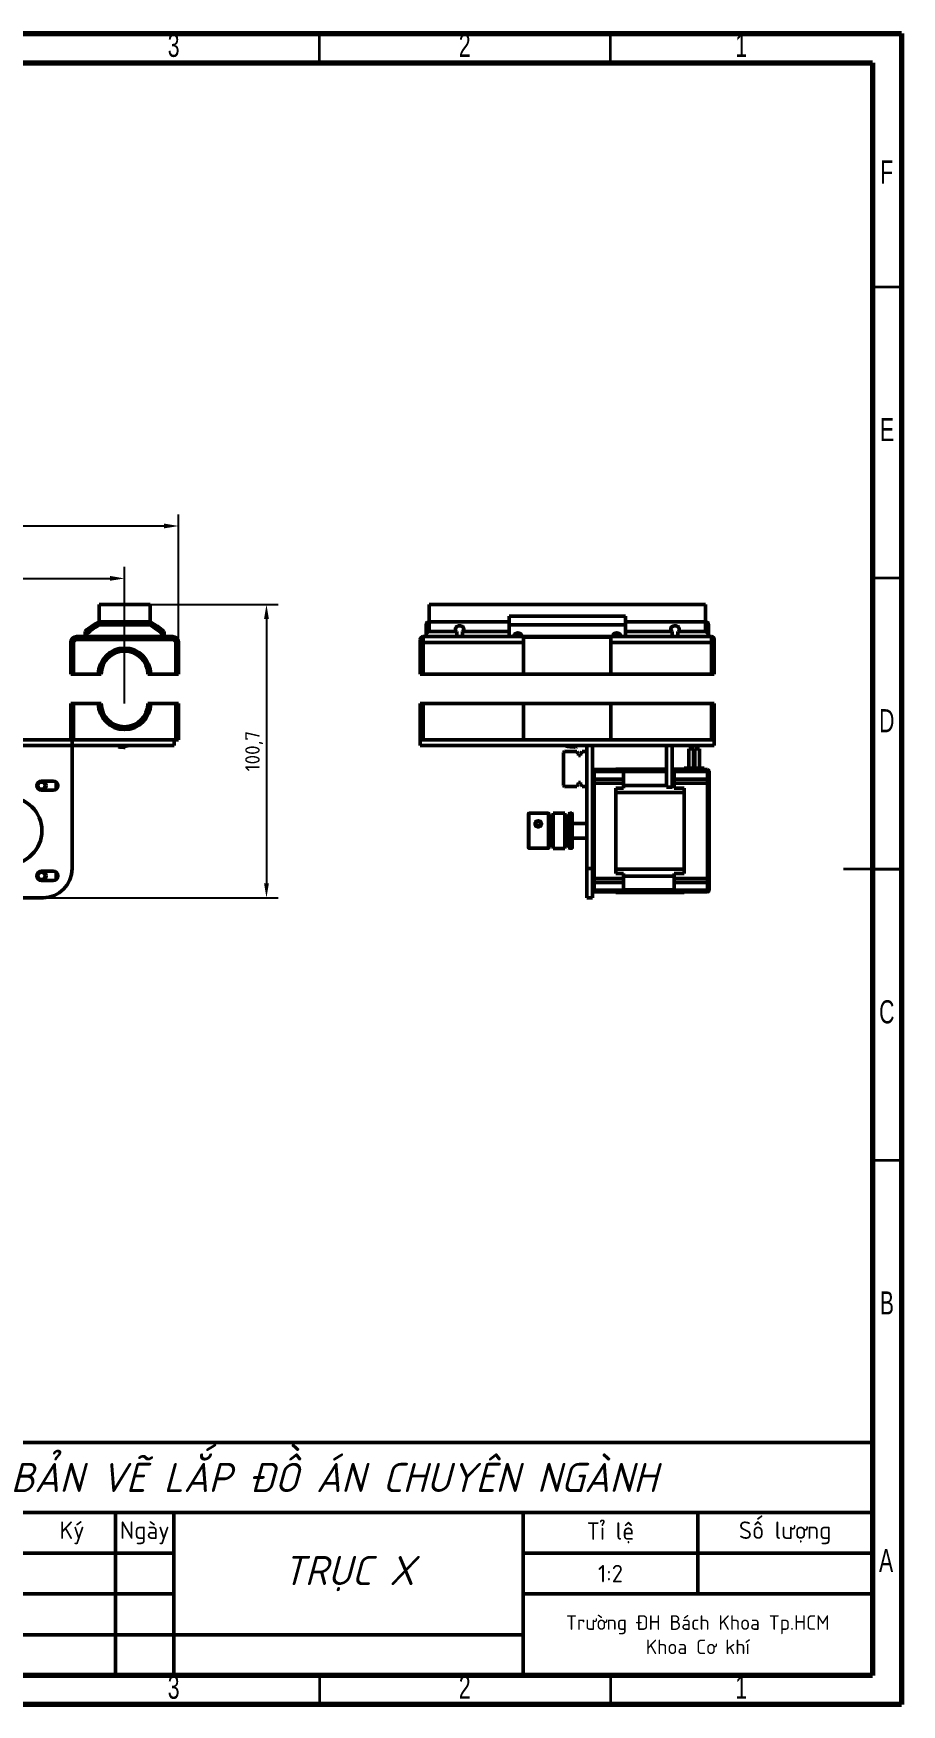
# Model space of a CAD drawing. Header units: millimetres. Extents: x -1615 to 4166, y 5 to 3174.
# Drawn here: x 265.9 to 415, y 1118.2 to 1405.2 of the extents above; entities that cross this region are included whole.
import ezdxf

# ---------------------------------------------------------------- set-up
doc = ezdxf.new("R2010")
doc.units = ezdxf.units.MM
doc.header["$LTSCALE"] = 0.25
doc.header["$PDSIZE"] = -1
doc.layers.get('0').update_dxf_attribs({"lineweight": 50})
for name, color, linetype, lineweight in [('kich thuoc', 1, 'Continuous', 25), ('Net dam', 7, 'Continuous', 50), ('van ban', 7, 'Continuous', 25)]:
    doc.layers.add(name, color=color, linetype=linetype, lineweight=lineweight)
doc.styles.add('SLDTEXTSTYLE0', font='TXT', dxfattribs={"width": 0.686449})
doc.styles.get("Standard").update_dxf_attribs({"font": ''})
doc.styles.add('tieng viet', font='')
doc.styles.get('Standard').set_extended_font_data('TCVN 7284')
doc.styles.get('tieng viet').set_extended_font_data('TCVN 7284')
doc.dimstyles.new('Ratio 2', dxfattribs={"dimtxt": 2.5, "dimasz": 2.5, "dimexe": 2, "dimexo": 0, "dimtad": 1, "dimtoh": 1, "dimdec": 1, "dimlfac": 2, "dimzin": 9, "dimtxsty": 'Standard', "dimcen": 2.5, "dimazin": 2, "dimtfac": 1, "dimtdec": 1, "dimtmove": 0, "dimatfit": 3, "dimfxl": 1, "dimtzin": 1, "dimarcsym": 0})

# ---------------------------------------------------------------- blocks, each defined once
blk = doc.blocks.new('*D1151')
at = {"layer": 'Defpoints', "color": 0, "transparency": 16777216}
for p in [(54.28, 1320.59), (54.28, 1300.59), (290.82, 1300.59)]:
    blk.add_point(p, dxfattribs=at)
at = {"layer": 'kich thuoc', "color": 0, "lineweight": -2, "transparency": 16777216}
for p, q in [((54.28, 1300.59), (54.28, 1322.59)), ((288.32, 1320.59), (56.78, 1320.59)), ((290.82, 1300.59), (290.82, 1322.59))]:
    blk.add_line(p, q, dxfattribs=at)
at = {"layer": 'kich thuoc', "color": 0, "transparency": 16777216}
for points in [[(56.78, 1321.01), (56.78, 1320.18), (54.28, 1320.59)], [(288.32, 1321.01), (288.32, 1320.18), (290.82, 1320.59)]]:
    blk.add_solid(points, dxfattribs=at)
at = {"layer": 'kich thuoc', "color": 0, "transparency": 16777216, "insert": (172.55, 1322.72), "char_height": 2.5, "attachment_point": 5}
blk.add_mtext('473,1', dxfattribs=at)
blk = doc.blocks.new('*D1152')
at = {"layer": 'Defpoints', "color": 0, "transparency": 16777216}
for p in [(285.91, 1307.1), (267.53, 1256.74), (305.91, 1256.74)]:
    blk.add_point(p, dxfattribs=at)
at = {"layer": 'kich thuoc', "color": 0, "lineweight": -2, "transparency": 16777216}
for p, q in [((285.91, 1307.1), (307.91, 1307.1)), ((305.91, 1304.6), (305.91, 1259.24)), ((267.53, 1256.74), (307.91, 1256.74))]:
    blk.add_line(p, q, dxfattribs=at)
at = {"layer": 'kich thuoc', "color": 0, "transparency": 16777216}
for points in [[(305.49, 1304.6), (306.33, 1304.6), (305.91, 1307.1)], [(305.49, 1259.24), (306.33, 1259.24), (305.91, 1256.74)]]:
    blk.add_solid(points, dxfattribs=at)
at = {"layer": 'kich thuoc', "color": 0, "transparency": 16777216, "insert": (303.79, 1281.92), "char_height": 2.5, "attachment_point": 5, "rotation": 90}
blk.add_mtext('100,7', dxfattribs=at)
blk = doc.blocks.new('*D1153')
at = {"layer": 'Defpoints', "color": 0, "transparency": 16777216}
for p in [(281.53, 1311.59), (63.53, 1290.12), (281.53, 1290.12)]:
    blk.add_point(p, dxfattribs=at)
at = {"layer": 'kich thuoc', "color": 0, "lineweight": -2, "transparency": 16777216}
for p, q in [((63.53, 1290.12), (63.53, 1313.59)), ((281.53, 1290.12), (281.53, 1313.59)), ((66.03, 1311.59), (279.03, 1311.59))]:
    blk.add_line(p, q, dxfattribs=at)
at = {"layer": 'kich thuoc', "color": 0, "transparency": 16777216}
for points in [[(66.03, 1312.01), (66.03, 1311.18), (63.53, 1311.59)], [(279.03, 1312.01), (279.03, 1311.18), (281.53, 1311.59)]]:
    blk.add_solid(points, dxfattribs=at)
at = {"layer": 'kich thuoc', "color": 0, "transparency": 16777216, "insert": (172.53, 1313.47), "char_height": 2.5, "attachment_point": 5}
blk.add_mtext('436', dxfattribs=at)

msp = doc.modelspace()

# ---------------------------------------------------------------- linework, layer by layer
at = {"color": 7, "linetype": 'Continuous', "lineweight": 70}
for p, q in [((15, 1405.166), (415, 1405.166)), ((415, 1405.166), (415, 1118.166)), ((20, 1400.166), (410, 1400.166)), ((410, 1400.166), (410, 1123.166)), ((410, 1123.166), (20, 1123.166)), ((415, 1118.166), (15, 1118.166))]:
    msp.add_line(p, q, dxfattribs=at)
at = {"color": 7, "linetype": 'Continuous', "lineweight": 35}
for p, q in [((315, 1400.166), (315, 1405.166)), ((365, 1400.166), (365, 1405.166)), ((410, 1361.666), (415, 1361.666)), ((410, 1311.666), (415, 1311.666)), ((415, 1261.666), (405, 1261.666)), ((410, 1261.666), (415, 1261.666)), ((410, 1211.666), (415, 1211.666)), ((315, 1123.166), (315, 1118.166)), ((365, 1123.166), (365, 1118.166))]:
    msp.add_line(p, q, dxfattribs=at)
at = {"layer": 'Net dam'}
for p, q in [((277.141, 1307.104), (277.141, 1304.104)), ((277.141, 1307.104), (285.91, 1307.104)), ((285.91, 1307.104), (285.91, 1304.104)), ((333.835, 1307.104), (333.835, 1304.104)), ((333.835, 1307.104), (381.335, 1307.104)), ((381.335, 1307.104), (381.335, 1304.104)), ((277.141, 1304.104), (285.91, 1304.104)), ((285.793, 1303.604), (277.258, 1303.604)), ((333.335, 1301.752), (333.335, 1303.604)), ((333.835, 1304.104), (333.835, 1302.45)), ((333.835, 1304.104), (347.585, 1304.104)), ((347.585, 1305.104), (367.585, 1305.104)), ((347.585, 1305.104), (347.585, 1304.104)), ((347.585, 1302.45), (347.585, 1304.104)), ((367.585, 1303.602), (347.585, 1303.602)), ((367.585, 1305.104), (367.585, 1304.104)), ((367.585, 1302.45), (367.585, 1304.104)), ((381.335, 1304.104), (367.585, 1304.104)), ((381.335, 1302.45), (381.335, 1304.104)), ((381.835, 1303.604), (381.835, 1301.752)), ((272.275, 1300.592), (272.775, 1300.592)), ((272.275, 1295.116), (272.275, 1300.592)), ((272.775, 1300.592), (272.775, 1295.116)), ((273.275, 1301.592), (289.823, 1301.592)), ((273.275, 1301.592), (273.275, 1301.092)), ((289.823, 1301.092), (273.275, 1301.092)), ((274.775, 1301.801), (274.775, 1301.592)), ((288.323, 1301.592), (288.323, 1301.752)), ((289.823, 1301.592), (289.823, 1301.092)), ((290.323, 1295.116), (290.323, 1300.592)), ((290.323, 1300.592), (290.823, 1300.592)), ((290.823, 1300.592), (290.823, 1295.116)), ((332.335, 1300.592), (332.335, 1301.092)), ((332.335, 1300.592), (332.835, 1300.592)), ((332.335, 1295.116), (332.335, 1300.592)), ((332.835, 1301.592), (332.835, 1300.592)), ((332.835, 1301.592), (382.335, 1301.592)), ((350.085, 1300.592), (332.835, 1300.592)), ((332.835, 1300.592), (332.835, 1295.116)), ((333.335, 1301.592), (333.335, 1301.752)), ((333.835, 1302.45), (338.61, 1302.45)), ((338.61, 1301.592), (338.61, 1302.45)), ((339.559, 1302.45), (339.559, 1301.592)), ((339.559, 1302.45), (347.585, 1302.45)), ((347.585, 1301.592), (347.585, 1302.45)), ((365.085, 1301.484), (350.085, 1301.484)), ((350.085, 1301.484), (350.085, 1300.592)), ((350.085, 1295.116), (350.085, 1300.592)), ((365.085, 1300.592), (365.085, 1301.484)), ((382.335, 1300.592), (365.085, 1300.592)), ((365.085, 1295.116), (365.085, 1300.592)), ((375.61, 1302.45), (367.585, 1302.45)), ((367.585, 1301.592), (367.585, 1302.45)), ((375.61, 1302.45), (375.61, 1301.592)), ((376.559, 1301.592), (376.559, 1302.45)), ((381.335, 1302.45), (376.559, 1302.45)), ((381.835, 1301.592), (381.835, 1301.752)), ((382.335, 1300.592), (382.335, 1301.592)), ((382.335, 1300.592), (382.835, 1300.592)), ((382.335, 1295.116), (382.335, 1300.592)), ((382.835, 1301.092), (382.835, 1300.592)), ((382.835, 1300.592), (382.835, 1295.116)), ((272.275, 1295.116), (272.775, 1295.116)), ((272.775, 1295.116), (277.025, 1295.116)), ((277.025, 1295.116), (277.525, 1295.116)), ((285.525, 1295.116), (286.025, 1295.116)), ((286.025, 1295.116), (290.323, 1295.116)), ((290.323, 1295.116), (290.823, 1295.116)), ((332.335, 1295.116), (332.835, 1295.116)), ((350.085, 1295.116), (332.835, 1295.116)), ((365.085, 1295.116), (350.085, 1295.116)), ((382.335, 1295.116), (365.085, 1295.116)), ((382.335, 1295.116), (382.835, 1295.116)), ((272.275, 1283.866), (272.275, 1290.116)), ((272.275, 1290.116), (272.775, 1290.116)), ((272.775, 1290.116), (272.775, 1283.866)), ((272.775, 1290.116), (277.025, 1290.116)), ((277.025, 1290.116), (277.525, 1290.116)), ((285.525, 1290.116), (286.025, 1290.116)), ((286.025, 1290.116), (290.323, 1290.116)), ((290.323, 1283.866), (290.323, 1290.116)), ((290.323, 1290.116), (290.823, 1290.116)), ((290.823, 1290.116), (290.823, 1283.866)), ((332.335, 1283.866), (332.335, 1290.116)), ((332.335, 1290.116), (332.835, 1290.116)), ((332.835, 1290.116), (332.835, 1283.866)), ((350.085, 1290.116), (332.835, 1290.116)), ((350.085, 1283.866), (350.085, 1290.116)), ((365.085, 1290.116), (350.085, 1290.116)), ((365.085, 1283.866), (365.085, 1290.116)), ((382.335, 1290.116), (365.085, 1290.116)), ((382.335, 1283.866), (382.335, 1290.116)), ((382.335, 1290.116), (382.835, 1290.116)), ((382.835, 1290.116), (382.835, 1283.866)), ((72.823, 1283.866), (272.275, 1283.866)), ((272.525, 1283.866), (272.275, 1283.866)), ((272.525, 1283.866), (290.025, 1283.866)), ((272.525, 1282.866), (272.525, 1283.866)), ((272.775, 1283.866), (290.323, 1283.866)), ((290.025, 1282.866), (290.025, 1283.866)), ((290.823, 1283.866), (290.323, 1283.866)), ((332.835, 1283.866), (332.335, 1283.866)), ((332.335, 1282.866), (332.335, 1283.866)), ((332.835, 1283.866), (350.085, 1283.866)), ((350.085, 1283.866), (365.085, 1283.866)), ((365.085, 1283.866), (382.335, 1283.866)), ((382.835, 1283.866), (382.335, 1283.866)), ((382.835, 1282.866), (382.835, 1283.866)), ((72.525, 1282.866), (272.525, 1282.866)), ((272.525, 1282.866), (290.025, 1282.866)), ((272.525, 1261.743), (272.525, 1282.866)), ((280.45, 1282.866), (280.45, 1282.673)), ((281.41, 1282.77), (281.551, 1282.757)), ((281.551, 1282.757), (281.551, 1282.669)), ((282.1, 1282.848), (282.1, 1282.866)), ((332.335, 1282.866), (382.835, 1282.866)), ((357.072, 1281.866), (356.922, 1281.716)), ((356.922, 1281.716), (356.922, 1276.016)), ((359.196, 1281.866), (357.072, 1281.866)), ((357.474, 1282.866), (357.474, 1282.76)), ((359.043, 1282.866), (358.872, 1282.757)), ((358.872, 1282.757), (358.872, 1282.669)), ((359.12, 1282.584), (359.043, 1282.56)), ((359.124, 1282.584), (359.124, 1282.866)), ((359.523, 1281.544), (359.523, 1281.188)), ((359.523, 1281.188), (359.821, 1281.188)), ((359.821, 1281.188), (359.821, 1281.544)), ((360.772, 1281.866), (360.147, 1281.866)), ((360.922, 1281.716), (360.772, 1281.866)), ((360.922, 1261.743), (360.922, 1282.866)), ((361.922, 1261.743), (361.922, 1282.866)), ((374.62, 1282.866), (374.62, 1275.759)), ((375.62, 1282.866), (375.62, 1275.759)), ((378.463, 1282.343), (378.463, 1278.993)), ((378.463, 1282.343), (379.27, 1282.343)), ((378.727, 1282.866), (378.727, 1282.343)), ((379.006, 1282.343), (379.006, 1282.866)), ((379.27, 1278.993), (379.27, 1282.343)), ((379.463, 1282.343), (379.463, 1278.993)), ((379.463, 1282.343), (380.27, 1282.343)), ((379.727, 1282.866), (379.727, 1282.343)), ((380.006, 1282.343), (380.006, 1282.866)), ((380.27, 1278.993), (380.27, 1282.343)), ((362.172, 1278.743), (362.172, 1278.45)), ((362.172, 1278.743), (367.222, 1278.743)), ((362.172, 1278.45), (362.172, 1277.136)), ((367.222, 1278.45), (362.172, 1278.45)), ((365.922, 1278.818), (374.62, 1278.818)), ((365.922, 1278.743), (365.922, 1278.818)), ((367.222, 1278.743), (367.222, 1278.45)), ((367.222, 1277.136), (367.222, 1278.45)), ((374.62, 1278.406), (367.222, 1278.406)), ((375.62, 1278.818), (377.672, 1278.818)), ((375.922, 1278.406), (375.62, 1278.406)), ((375.922, 1278.743), (381.672, 1278.743)), ((375.922, 1278.45), (375.922, 1278.743)), ((381.672, 1278.45), (375.922, 1278.45)), ((375.922, 1277.136), (375.922, 1278.45)), ((377.672, 1278.818), (377.672, 1278.993)), ((381.107, 1278.993), (377.672, 1278.993)), ((377.672, 1278.818), (377.672, 1278.743)), ((381.107, 1278.743), (381.107, 1278.993)), ((381.672, 1278.45), (381.672, 1278.743)), ((381.672, 1277.136), (381.672, 1278.45)), ((381.922, 1278.493), (381.922, 1278.273)), ((381.922, 1278.273), (381.922, 1276.959)), ((269.275, 1276.793), (267.275, 1276.793)), ((269.275, 1275.193), (267.275, 1275.193)), ((269.775, 1275.368), (269.775, 1276.429)), ((269.775, 1276.429), (269.946, 1276.429)), ((270.025, 1276.271), (270.025, 1275.714)), ((270.04, 1275.759), (270.025, 1275.759)), ((356.922, 1276.016), (357.072, 1275.866)), ((359.196, 1275.866), (357.072, 1275.866)), ((359.821, 1276.545), (359.523, 1276.545)), ((359.523, 1276.545), (359.523, 1276.189)), ((359.821, 1276.189), (359.821, 1276.545)), ((360.772, 1275.866), (360.147, 1275.866)), ((360.772, 1275.866), (360.922, 1276.016)), ((361.922, 1276.429), (362.172, 1276.429)), ((362.172, 1277.136), (362.172, 1276.429)), ((362.172, 1277.136), (367.222, 1277.136)), ((362.172, 1276.429), (362.172, 1260.057)), ((367.222, 1276.429), (362.172, 1276.429)), ((367.222, 1275.563), (365.922, 1275.563)), ((365.922, 1275.563), (365.922, 1275.351)), ((365.922, 1274.809), (365.922, 1275.351)), ((377.672, 1274.809), (365.922, 1274.809)), ((365.922, 1261.677), (365.922, 1274.809)), ((367.222, 1277.136), (367.222, 1276.429)), ((367.222, 1276.429), (367.222, 1275.563)), ((367.222, 1276.024), (374.62, 1276.024)), ((374.62, 1275.759), (375.62, 1275.759)), ((375.62, 1276.024), (375.922, 1276.024)), ((375.922, 1277.136), (381.672, 1277.136)), ((375.922, 1276.429), (375.922, 1277.136)), ((375.922, 1276.429), (375.922, 1275.563)), ((381.672, 1276.429), (375.922, 1276.429)), ((375.922, 1275.563), (377.672, 1275.563)), ((377.672, 1275.563), (377.672, 1275.351)), ((377.672, 1275.351), (377.672, 1274.809)), ((377.672, 1261.677), (377.672, 1274.809)), ((381.672, 1276.429), (381.672, 1277.136)), ((381.672, 1260.057), (381.672, 1276.429)), ((381.672, 1276.429), (381.922, 1276.429)), ((381.922, 1276.959), (381.922, 1276.429)), ((381.922, 1276.429), (381.922, 1260.057)), ((350.922, 1265.563), (350.922, 1271.168)), ((354.347, 1271.243), (350.997, 1271.243)), ((350.997, 1271.243), (350.997, 1265.494)), ((354.347, 1265.494), (354.347, 1271.243)), ((354.422, 1271.168), (354.422, 1265.563)), ((355.172, 1270.77), (354.422, 1270.77)), ((355.172, 1270.769), (354.422, 1270.769)), ((355.172, 1270.722), (354.422, 1270.722)), ((355.172, 1270.623), (354.422, 1270.623)), ((355.172, 1270.465), (354.422, 1270.465)), ((355.172, 1270.456), (354.422, 1270.456)), ((355.172, 1270.312), (354.422, 1270.312)), ((355.172, 1270.2), (354.422, 1270.2)), ((355.172, 1269.834), (354.422, 1269.834)), ((355.172, 1269.805), (354.422, 1269.805)), ((355.172, 1269.587), (354.422, 1269.587)), ((355.172, 1269.479), (354.422, 1269.479)), ((355.172, 1268.972), (354.422, 1268.972)), ((355.172, 1268.917), (354.422, 1268.917)), ((357.172, 1271.289), (355.172, 1271.289)), ((355.172, 1271.289), (355.172, 1265.197)), ((357.172, 1271.289), (357.172, 1265.197)), ((357.922, 1270.77), (357.172, 1270.77)), ((357.922, 1270.769), (357.172, 1270.769)), ((357.922, 1270.722), (357.172, 1270.722)), ((357.922, 1270.623), (357.172, 1270.623)), ((357.922, 1270.465), (357.172, 1270.465)), ((357.922, 1270.456), (357.172, 1270.456)), ((357.922, 1270.312), (357.172, 1270.312)), ((357.922, 1270.2), (357.172, 1270.2)), ((357.922, 1269.834), (357.172, 1269.834)), ((357.922, 1269.805), (357.172, 1269.805)), ((357.922, 1269.587), (357.172, 1269.587)), ((357.922, 1269.479), (357.172, 1269.479)), ((357.922, 1268.972), (357.172, 1268.972)), ((357.922, 1268.917), (357.172, 1268.917)), ((357.922, 1265.318), (357.922, 1271.168)), ((358.347, 1271.243), (357.997, 1271.243)), ((357.997, 1271.243), (357.997, 1265.243)), ((358.347, 1265.243), (358.347, 1271.243)), ((358.422, 1271.168), (358.422, 1265.318)), ((360.922, 1269.493), (358.422, 1269.493)), ((355.172, 1268.657), (354.422, 1268.657)), ((355.172, 1268.57), (354.422, 1268.57)), ((355.172, 1268.01), (354.422, 1268.01)), ((355.172, 1267.926), (354.422, 1267.926)), ((355.172, 1267.664), (354.422, 1267.664)), ((354.422, 1267.607), (355.172, 1267.607)), ((355.172, 1267.09), (354.422, 1267.09)), ((355.172, 1266.983), (354.422, 1266.983)), ((355.172, 1266.76), (354.422, 1266.76)), ((354.422, 1266.728), (355.172, 1266.728)), ((355.172, 1266.345), (354.422, 1266.345)), ((355.172, 1266.233), (354.422, 1266.233)), ((355.172, 1266.081), (354.422, 1266.081)), ((354.422, 1266.069), (355.172, 1266.069)), ((355.172, 1265.889), (354.422, 1265.889)), ((357.922, 1268.657), (357.172, 1268.657)), ((357.922, 1268.57), (357.172, 1268.57)), ((357.922, 1268.01), (357.172, 1268.01)), ((357.922, 1267.926), (357.172, 1267.926)), ((357.922, 1267.664), (357.172, 1267.664)), ((357.172, 1267.607), (357.922, 1267.607)), ((357.922, 1267.09), (357.172, 1267.09)), ((357.922, 1266.983), (357.172, 1266.983)), ((357.922, 1266.76), (357.172, 1266.76)), ((357.172, 1266.728), (357.922, 1266.728)), ((357.922, 1266.345), (357.172, 1266.345)), ((357.922, 1266.233), (357.172, 1266.233)), ((357.922, 1266.081), (357.172, 1266.081)), ((357.172, 1266.069), (357.922, 1266.069)), ((357.922, 1265.889), (357.172, 1265.889)), ((358.422, 1266.993), (360.922, 1266.993)), ((350.922, 1265.318), (350.922, 1265.563)), ((350.997, 1265.494), (350.997, 1265.243)), ((350.997, 1265.243), (354.347, 1265.243)), ((354.347, 1265.243), (354.347, 1265.494)), ((355.172, 1265.788), (354.422, 1265.788)), ((355.172, 1265.731), (354.422, 1265.731)), ((354.422, 1265.73), (355.172, 1265.73)), ((354.422, 1265.716), (355.172, 1265.716)), ((354.422, 1265.563), (354.422, 1265.318)), ((357.172, 1265.197), (355.172, 1265.197)), ((357.922, 1265.788), (357.172, 1265.788)), ((357.922, 1265.731), (357.172, 1265.731)), ((357.172, 1265.73), (357.922, 1265.73)), ((357.172, 1265.716), (357.922, 1265.716)), ((357.997, 1265.243), (358.347, 1265.243)), ((269.275, 1261.293), (267.275, 1261.293)), ((269.775, 1260.057), (269.775, 1261.117)), ((269.775, 1260.057), (269.946, 1260.057)), ((270.025, 1260.771), (270.025, 1260.214)), ((361.922, 1261.743), (360.922, 1261.743)), ((360.922, 1256.743), (360.922, 1261.743)), ((361.922, 1256.743), (361.922, 1261.743)), ((361.922, 1260.057), (362.172, 1260.057)), ((362.172, 1260.057), (367.222, 1260.057)), ((362.172, 1260.057), (362.172, 1259.35)), ((365.922, 1261.677), (377.672, 1261.677)), ((365.922, 1261.134), (365.922, 1261.677)), ((365.922, 1261.134), (365.922, 1260.922)), ((367.222, 1260.922), (365.922, 1260.922)), ((367.222, 1260.922), (367.222, 1260.057)), ((375.922, 1260.461), (367.222, 1260.461)), ((367.222, 1260.057), (367.222, 1259.35)), ((375.922, 1260.922), (375.922, 1260.057)), ((375.922, 1260.922), (377.672, 1260.922)), ((375.922, 1260.057), (381.672, 1260.057)), ((375.922, 1259.35), (375.922, 1260.057)), ((377.672, 1261.677), (377.672, 1261.134)), ((377.672, 1261.134), (377.672, 1260.922)), ((381.672, 1259.35), (381.672, 1260.057)), ((381.672, 1260.057), (381.922, 1260.057)), ((381.922, 1260.057), (381.922, 1259.527)), ((269.275, 1259.693), (267.275, 1259.693)), ((367.222, 1259.35), (362.172, 1259.35)), ((362.172, 1259.35), (362.172, 1258.036)), ((362.172, 1258.036), (367.222, 1258.036)), ((362.172, 1258.036), (362.172, 1257.743)), ((367.222, 1257.743), (362.172, 1257.743)), ((365.922, 1257.668), (365.922, 1257.743)), ((377.672, 1257.668), (365.922, 1257.668)), ((367.222, 1259.35), (367.222, 1258.036)), ((367.222, 1258.08), (375.922, 1258.08)), ((367.222, 1258.036), (367.222, 1257.743)), ((381.672, 1259.35), (375.922, 1259.35)), ((375.922, 1259.35), (375.922, 1258.036)), ((375.922, 1258.036), (381.672, 1258.036)), ((375.922, 1257.743), (375.922, 1258.036)), ((381.672, 1257.743), (375.922, 1257.743)), ((377.672, 1257.743), (377.672, 1257.668)), ((381.672, 1258.036), (381.672, 1259.35)), ((381.672, 1257.743), (381.672, 1258.036)), ((381.922, 1259.527), (381.922, 1258.212)), ((381.922, 1258.212), (381.922, 1257.993)), ((267.525, 1256.743), (253.525, 1256.743)), ((361.922, 1256.743), (360.922, 1256.743)), ((225, 1163.166), (410, 1163.166)), ((410, 1163.166), (410, 1123.166)), ((225, 1151.166), (410, 1151.166)), ((280, 1123.166), (280, 1151.166)), ((290, 1123.166), (290, 1151.166)), ((350, 1123.166), (350, 1151.166)), ((380, 1137.166), (380, 1151.166)), ((225, 1144.166), (290, 1144.166)), ((350, 1144.166), (410, 1144.166)), ((225, 1137.166), (290, 1137.166)), ((350, 1137.166), (410, 1137.166)), ((225, 1130.166), (350, 1130.166)), ((410, 1123.166), (225, 1123.166))]:
    msp.add_line(p, q, dxfattribs=at)
at = {"layer": 'Net dam', "flags": 128}
for points in [[(281.551, 1282.669), (281.574, 1282.639), (281.597, 1282.608), (281.633, 1282.56)], [(281.633, 1282.56), (281.633, 1282.636), (281.633, 1282.713), (281.633, 1282.79), (281.633, 1282.866)], [(358.872, 1282.669), (358.92, 1282.639), (358.967, 1282.608), (359.043, 1282.56)], [(359.043, 1282.56), (359.043, 1282.636), (359.043, 1282.713), (359.043, 1282.79), (359.043, 1282.866)]]:
    msp.add_lwpolyline(points, dxfattribs=at)
at = {"layer": 'Net dam'}
for centre, radius in [((267.275, 1275.993), 0.775), ((267.275, 1275.993), 0.625), ((267.275, 1260.493), 0.775), ((267.275, 1260.493), 0.625)]:
    msp.add_circle(centre, radius, dxfattribs=at)
for centre, radius, start, end in [((281.525, 1295.116), 10, 116.00586, 132.45415), ((281.525, 1295.116), 9.5, 116.69377, 135.27775), ((281.525, 1295.116), 9.5, 44.30951, 63.30623), ((281.525, 1295.116), 10, 47.17214, 63.99414), ((273.275, 1300.592), 1, 90, 180), ((273.275, 1300.592), 0.5, 90, 180), ((289.823, 1300.592), 1, 0, 90), ((289.823, 1300.592), 0.5, 0, 90), ((332.835, 1301.092), 0.5, 90, 180), ((382.335, 1301.092), 0.5, 0, 90), ((281.525, 1295.116), 4.5, 0, 180), ((281.525, 1295.116), 4, 0, 180), ((281.525, 1290.116), 4.5, 180, 0), ((281.525, 1290.116), 4, 180, 0), ((359.672, 1282.021), 0.5, 198.00797, 252.65947), ((359.672, 1282.021), 0.5, 287.34053, 341.99203), ((362.172, 1278.493), 0.25, 90, 180), ((362.14, 1278.229), 0.223, 81.95071, 168.5782), ((381.672, 1278.493), 0.25, 0, 90), ((381.703, 1278.229), 0.223, 11.42137, 98.04943), ((267.275, 1275.993), 0.8, 90, 270), ((269.275, 1275.993), 0.8, 270, 90), ((269.025, 1276.429), 0.75, 0, 16.42127), ((359.672, 1275.712), 0.5, 107.34053, 161.99203), ((359.672, 1275.712), 0.5, 18.00797, 72.65947), ((362.14, 1276.915), 0.223, 81.95071, 168.5782), ((381.703, 1276.915), 0.223, 11.42137, 98.04943), ((261.525, 1268.243), 5.8, 270, 90), ((350.997, 1271.168), 0.075, 90, 180), ((354.347, 1271.168), 0.075, 0, 90), ((357.997, 1271.168), 0.075, 90, 180), ((358.347, 1271.168), 0.075, 0, 90), ((350.997, 1265.318), 0.075, 180, 270), ((354.347, 1265.318), 0.075, 270, 0), ((357.997, 1265.318), 0.075, 180, 270), ((358.347, 1265.318), 0.075, 270, 0), ((267.275, 1260.493), 0.8, 90, 270), ((267.525, 1261.743), 5, 270, 0), ((269.275, 1260.493), 0.8, 270, 90), ((269.025, 1260.057), 0.75, 343.57873, 0), ((362.14, 1259.571), 0.223, 191.42164, 278.04959), ((362.14, 1258.257), 0.223, 191.42164, 278.04959), ((362.172, 1257.993), 0.25, 180, 270), ((381.703, 1259.571), 0.223, 261.95026, 348.5788), ((381.703, 1258.257), 0.223, 261.95026, 348.5788), ((381.672, 1257.993), 0.25, 270, 0)]:
    msp.add_arc(centre, radius, start, end, dxfattribs=at)
for points, knots in [([(277.141, 1304.104), (277.142, 1304.098), (277.144, 1304.088), (277.164, 1304.005), (277.192, 1303.883), (277.225, 1303.743), (277.248, 1303.646), (277.257, 1303.605), (277.258, 1303.604)], [0, 0, 0, 0, 0.2077254, 0.4153664, 0.6253236, 0.8404166, 0.99405, 1, 1, 1, 1]), ([(285.91, 1304.104), (285.909, 1304.098), (285.906, 1304.088), (285.887, 1304.005), (285.859, 1303.883), (285.826, 1303.743), (285.803, 1303.646), (285.793, 1303.605), (285.793, 1303.604)], [0, 0, 0, 0, 0.2077252, 0.4153674, 0.6253233, 0.8404165, 0.99405, 1, 1, 1, 1]), ([(333.835, 1304.104), (333.78, 1304.098), (333.669, 1304.088), (333.522, 1304.005), (333.408, 1303.883), (333.347, 1303.743), (333.335, 1303.646), (333.335, 1303.605), (333.335, 1303.604)], [0, 0, 0, 0, 0.2077252, 0.4153674, 0.6253233, 0.8404165, 0.99405, 1, 1, 1, 1]), ([(338.61, 1302.45), (338.542, 1302.52), (338.41, 1302.655), (338.343, 1302.895), (338.38, 1303.112), (338.52, 1303.283), (338.712, 1303.393), (338.937, 1303.45), (339.167, 1303.455), (339.371, 1303.419), (339.549, 1303.347), (339.696, 1303.235), (339.797, 1303.079), (339.823, 1302.875), (339.757, 1302.648), (339.623, 1302.513), (339.559, 1302.45)], [0, 0, 0, 0, 0.0899017, 0.1732327, 0.2709367, 0.344638, 0.4057015, 0.4670962, 0.5204344, 0.5700723, 0.6213677, 0.6785405, 0.7454135, 0.8251867, 0.9181417, 1, 1, 1, 1]), ([(376.559, 1302.45), (376.628, 1302.52), (376.76, 1302.655), (376.826, 1302.895), (376.79, 1303.112), (376.649, 1303.283), (376.457, 1303.393), (376.233, 1303.45), (376.003, 1303.455), (375.798, 1303.419), (375.62, 1303.347), (375.474, 1303.235), (375.373, 1303.079), (375.346, 1302.875), (375.412, 1302.648), (375.547, 1302.513), (375.61, 1302.45)], [0, 0, 0, 0, 0.0899017, 0.1732327, 0.2709367, 0.3446381, 0.4057015, 0.467096, 0.5204344, 0.5700723, 0.6213679, 0.6785406, 0.7454134, 0.8251867, 0.9181416, 1, 1, 1, 1]), ([(381.335, 1304.104), (381.39, 1304.098), (381.5, 1304.088), (381.647, 1304.005), (381.761, 1303.883), (381.822, 1303.743), (381.835, 1303.646), (381.835, 1303.605), (381.835, 1303.604)], [0, 0, 0, 0, 0.2077249, 0.4153689, 0.6253244, 0.8404164, 0.99405, 1, 1, 1, 1]), ([(274.775, 1301.801), (274.775, 1301.908), (274.775, 1302.089), (274.775, 1302.302), (274.775, 1302.425), (274.775, 1302.486), (274.775, 1302.492), (274.775, 1302.494)], [0, 0, 0, 0, 0.3396196, 0.5724931, 0.7515461, 0.8975233, 1, 1, 1, 1]), ([(288.323, 1302.45), (288.323, 1302.445), (288.323, 1302.435), (288.323, 1302.354), (288.323, 1302.208), (288.323, 1301.996), (288.323, 1301.832), (288.323, 1301.752)], [0, 0, 0, 0, 0.1434516, 0.2863302, 0.4813678, 0.747048, 1, 1, 1, 1]), ([(333.835, 1302.45), (333.789, 1302.445), (333.699, 1302.435), (333.566, 1302.354), (333.44, 1302.208), (333.351, 1301.996), (333.34, 1301.832), (333.335, 1301.752)], [0, 0, 0, 0, 0.1434516, 0.2863302, 0.4813678, 0.747048, 1, 1, 1, 1]), ([(349.81, 1301.592), (349.801, 1301.676), (349.784, 1301.834), (349.648, 1302.022), (349.468, 1302.145), (349.264, 1302.212), (349.054, 1302.228), (348.854, 1302.198), (348.677, 1302.131), (348.511, 1302.01), (348.384, 1301.828), (348.368, 1301.672), (348.36, 1301.592)], [0, 0, 0, 0, 0.1377536, 0.2581404, 0.3533124, 0.4332275, 0.5134397, 0.5866968, 0.6610242, 0.7444124, 0.8691985, 1, 1, 1, 1]), ([(366.81, 1301.592), (366.801, 1301.676), (366.784, 1301.834), (366.648, 1302.022), (366.468, 1302.145), (366.264, 1302.212), (366.054, 1302.228), (365.854, 1302.198), (365.677, 1302.131), (365.511, 1302.01), (365.384, 1301.828), (365.368, 1301.672), (365.36, 1301.592)], [0, 0, 0, 0, 0.1377537, 0.2581404, 0.3533124, 0.4332273, 0.5134397, 0.5866968, 0.6610241, 0.7444125, 0.8691985, 1, 1, 1, 1]), ([(381.835, 1301.752), (381.825, 1301.861), (381.809, 1302.043), (381.695, 1302.258), (381.568, 1302.381), (381.445, 1302.442), (381.367, 1302.448), (381.335, 1302.45)], [0, 0, 0, 0, 0.3430062, 0.5751089, 0.7532756, 0.8980317, 1, 1, 1, 1]), ([(282.075, 1282.854), (282.086, 1282.849), (282.115, 1282.837), (281.976, 1282.813), (281.696, 1282.789), (281.325, 1282.764), (280.944, 1282.737), (280.636, 1282.714), (280.461, 1282.69), (280.468, 1282.677), (280.47, 1282.673)], [0, 0, 0, 0, 0.0782382, 0.2200879, 0.3594555, 0.4992124, 0.640842, 0.7785116, 0.9211332, 1, 1, 1, 1]), ([(280.465, 1282.662), (280.489, 1282.654), (280.542, 1282.645), (280.659, 1282.631), (280.703, 1282.627), (280.799, 1282.619), (280.849, 1282.615), (281.012, 1282.604), (281.139, 1282.595), (281.395, 1282.577), (281.524, 1282.567), (281.633, 1282.56)], [0, 0, 0, 0, 0.25, 0.25, 0.375, 0.375, 0.5, 0.5, 0.75, 0.75, 1, 1, 1, 1]), ([(280.881, 1282.731), (280.884, 1282.731), (280.945, 1282.722), (281.15, 1282.707), (281.385, 1282.684), (281.513, 1282.673), (281.551, 1282.669)], [0, 0, 0, 0, 0.0150801, 0.4139595, 0.8276, 1, 1, 1, 1]), ([(358.578, 1282.866), (358.568, 1282.866), (358.443, 1282.856), (358.175, 1282.841), (357.817, 1282.813), (357.556, 1282.789), (357.446, 1282.764), (357.512, 1282.737), (357.738, 1282.714), (358.079, 1282.686), (358.46, 1282.663), (358.77, 1282.64), (358.881, 1282.628), (358.918, 1282.624)], [0, 0, 0, 0, 0.0087635, 0.1113081, 0.2170914, 0.3210238, 0.4252465, 0.5308657, 0.6335318, 0.7398908, 0.8422414, 0.9483524, 1, 1, 1, 1]), ([(357.679, 1282.87), (357.679, 1282.863), (357.678, 1282.849), (357.819, 1282.829), (358.039, 1282.804), (358.31, 1282.781), (358.586, 1282.757), (358.798, 1282.734), (358.852, 1282.721), (358.872, 1282.716)], [0, 0, 0, 0, 0.11125, 0.2736372, 0.4240278, 0.572141, 0.7373493, 0.9051537, 1, 1, 1, 1]), ([(358.441, 1282.857), (358.46, 1282.855), (358.578, 1282.846), (358.764, 1282.824), (358.906, 1282.803), (358.954, 1282.785), (358.932, 1282.778), (358.931, 1282.778)], [0, 0, 0, 0, 0.06402858, 0.39425005, 0.71202302, 0.98979118, 1, 1, 1, 1]), ([(353.141, 1269.444), (353.141, 1269.428), (353.138, 1269.356), (353.101, 1269.226), (352.998, 1269.076), (352.848, 1268.963), (352.669, 1268.906), (352.481, 1268.911), (352.307, 1268.978), (352.164, 1269.097), (352.076, 1269.241), (352.036, 1269.398), (352.044, 1269.556), (352.113, 1269.711), (352.235, 1269.835), (352.398, 1269.916), (352.584, 1269.945), (352.768, 1269.92), (352.933, 1269.845), (353.059, 1269.725), (353.13, 1269.584), (353.138, 1269.486), (353.141, 1269.444)], [0, 0, 0, 0, 0.01500069, 0.06811259, 0.1212691, 0.1749406, 0.22849182, 0.28117719, 0.33351454, 0.38667809, 0.44085519, 0.48130315, 0.53460261, 0.5877673, 0.64111846, 0.69486384, 0.74812848, 0.80055299, 0.8530827, 0.90668458, 0.96099554, 1, 1, 1, 1]), ([(353.091, 1269.424), (353.088, 1269.461), (353.081, 1269.549), (353.04, 1269.629), (352.978, 1269.711), (352.901, 1269.782), (352.752, 1269.848), (352.584, 1269.87), (352.416, 1269.844), (352.268, 1269.773), (352.157, 1269.663), (352.094, 1269.524), (352.086, 1269.383), (352.123, 1269.242), (352.204, 1269.113), (352.333, 1269.006), (352.491, 1268.946), (352.661, 1268.941), (352.825, 1268.992), (352.961, 1269.093), (353.055, 1269.229), (353.089, 1269.345), (353.091, 1269.41), (353.091, 1269.424)], [0, 0, 0, 0, 0.03867494, 0.0924214, 0.09268293, 0.14627507, 0.19905948, 0.25188928, 0.30555915, 0.35954287, 0.41285126, 0.46569529, 0.51853246, 0.55867232, 0.61264703, 0.66590845, 0.71857254, 0.77168222, 0.8255957, 0.87940884, 0.9324126, 0.98512861, 1, 1, 1, 1]), ([(352.274, 1269.067), (352.305, 1269.087), (352.38, 1269.135), (352.532, 1269.164), (352.696, 1269.157), (352.827, 1269.124), (352.886, 1269.082), (352.908, 1269.066)], [0, 0, 0, 0, 0.1739262, 0.421158, 0.6505667, 0.871077, 1, 1, 1, 1])]:
    msp.add_open_spline(points, degree=3, knots=knots, dxfattribs=at)

# ---------------------------------------------------------------- texts
at = {"color": 7, "linetype": 'Continuous', "lineweight": 0, "char_height": 3.969, "attachment_point": 2, "style": 'SLDTEXTSTYLE0'}
for s, insert in [('3', (289.96, 1405.134)), ('2', (339.96, 1405.134)), ('1', (387.46, 1405.134)), ('F', (412.458, 1383.384)), ('E', (412.508, 1339.134)), ('D', (412.453, 1289.134)), ('C', (412.459, 1239.134)), ('B', (412.471, 1189.134)), ('A', (412.34, 1144.884)), ('3', (289.96, 1123.134)), ('2', (339.96, 1123.134)), ('1', (387.46, 1123.134))]:
    msp.add_mtext(s, dxfattribs=dict(at, insert=insert))
at = {"layer": 'van ban', "attachment_point": 5, "style": 'tieng viet'}
for s, width, insert, char_height in [('{\\fTCVN 7284|b0|i1|c0|p34;BẢN VẼ LẮP ĐỒ ÁN CHUYÊN NGÀNH}', 185, (317.5, 1157.166), 5), ('Ký', 15, (272.5, 1147.666), 3), ('Ngày', 10, (285, 1147.666), 3), ('Tỉ lệ', 30, (365, 1147.666), 3), ('Số lượng', 30, (395, 1147.666), 3), ('{\\fTCVN 7284|b0|i1|c0|p34;TRỤC X}', 60, (320, 1140.666), 5), ('1:2', 30, (365, 1140.666), 3), ('\\pxsm1;Trường ĐH Bách Khoa Tp.HCM\\PKhoa Cơ khí', 60, (380, 1130.166), 2.5)]:
    msp.add_mtext_dynamic_manual_height_columns(s, width=width, gutter_width=12.5, heights=[0], dxfattribs=dict(at, insert=insert, char_height=char_height))

# ---------------------------------------------------------------- dimensions: what is measured, and where the dimension line sits
at = {"layer": 'kich thuoc'}
for base, p1, p2, picture, middle in [((54.275, 1320.592), (290.823, 1300.592), (54.275, 1300.592), '*D1151', (172.549, 1322.717)), ((281.525, 1311.592), (63.525, 1290.116), (281.525, 1290.116), '*D1153', (172.525, 1313.467))]:
    dim = msp.add_linear_dim(base=base, p1=p1, p2=p2, dimstyle='Ratio 2', dxfattribs=at)
    dim.commit()
    dim.dimension.update_dxf_attribs({"geometry": picture, "text_midpoint": middle})
dim = msp.add_linear_dim(base=(305.91, 1256.743), p1=(285.91, 1307.104), p2=(267.525, 1256.743), angle=90, dimstyle='Ratio 2', dxfattribs=at)
dim.commit()
dim.dimension.update_dxf_attribs({"geometry": '*D1152', "text_midpoint": (303.785, 1281.923)})

doc.saveas('drawing.dxf')
